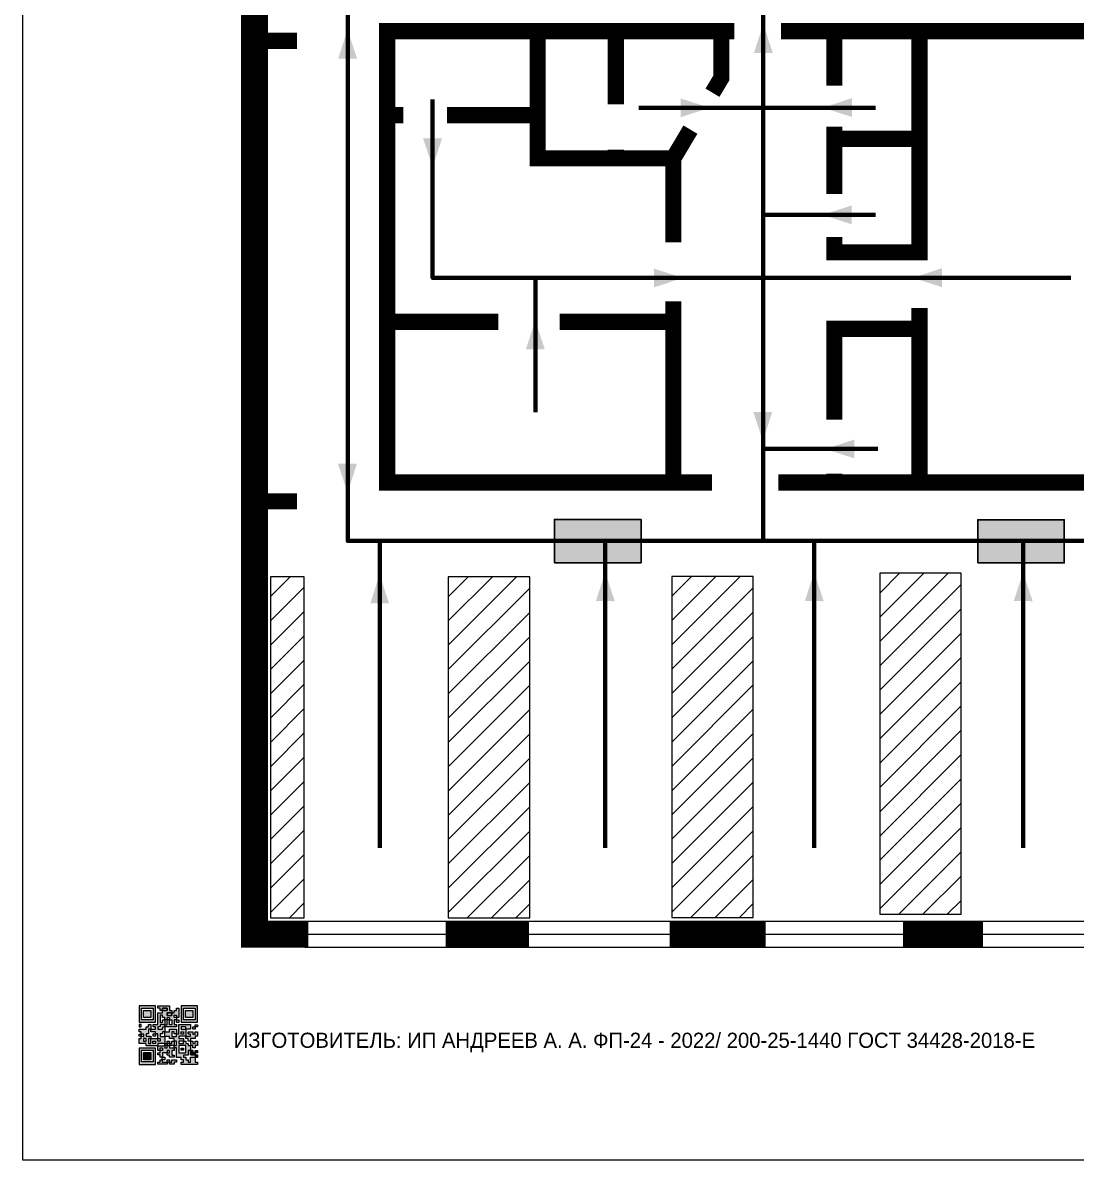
# Model space of a CAD drawing. Header units: millimetres. Extents: x 13810 to 67229, y 12374 to 21950.
# Drawn here: x 39738.7 to 39933.4, y 15339.5 to 15549.7 of the extents above; entities that cross this region are included whole.
import ezdxf

# ---------------------------------------------------------------- set-up
doc = ezdxf.new("R2010")
doc.units = ezdxf.units.MM
doc.layers.add('План_Штампы', color=7, linetype='Continuous')
doc.styles.add('обычный', font='arial.ttf')

# ---------------------------------------------------------------- blocks, each defined once
blk = doc.blocks.new('QR')
at = {"lineweight": 0}
h = blk.add_hatch(color=256, dxfattribs=at)
h.dxf.hatch_style = 1
h.paths.add_polyline_path([(9241.16, 2687.38), (9242.01, 2687.38), (9242.01, 2687.83), (9241.59, 2687.83), (9241.59, 2688.68), (9239.45, 2688.68), (9239.45, 2688.25), (9239.86, 2688.25), (9239.86, 2687.83), (9240.29, 2687.83), (9240.29, 2688.25), (9241.16, 2688.25), (9241.16, 2687.83), (9240.29, 2687.83), (9240.29, 2687.38), (9239.45, 2687.38), (9239.45, 2685.22), (9238.57, 2685.22), (9238.57, 2684.8), (9239.02, 2684.8), (9239.02, 2684.37), (9238.13, 2684.37), (9238.13, 2683.92), (9239.02, 2683.92), (9239.02, 2683.5), (9239.44, 2683.5), (9239.44, 2682.64), (9239.87, 2682.64), (9239.87, 2682.18), (9239.44, 2682.18), (9239.44, 2682.64), (9238.13, 2682.64), (9238.13, 2681.76), (9237.71, 2681.76), (9237.71, 2682.64), (9238.13, 2682.64), (9238.13, 2683.07), (9237.27, 2683.07), (9237.27, 2683.51), (9237.71, 2683.51), (9237.71, 2684.37), (9238.13, 2684.37), (9238.13, 2685.22), (9237.71, 2685.22), (9237.71, 2684.8), (9237.28, 2684.8), (9237.28, 2684.38), (9235.98, 2684.38), (9235.98, 2683.92), (9236.4, 2683.92), (9236.4, 2683.49), (9236.84, 2683.49), (9236.84, 2683.07), (9236.4, 2683.07), (9236.4, 2682.64), (9235.98, 2682.64), (9235.98, 2681.76), (9237.29, 2681.76), (9237.29, 2681.33), (9239.43, 2681.33), (9239.43, 2681.76), (9240.74, 2681.76), (9240.74, 2683.05), (9239.87, 2683.05), (9239.87, 2683.5), (9240.29, 2683.5), (9240.29, 2683.91), (9240.74, 2683.91), (9240.74, 2684.81), (9240.29, 2684.81), (9240.29, 2684.79), (9240.29, 2684.37), (9239.45, 2684.37), (9239.45, 2684.8), (9239.87, 2684.8), (9239.87, 2685.21), (9240.74, 2685.21), (9240.74, 2686.1), (9240.29, 2686.1), (9240.29, 2685.64), (9239.86, 2685.64), (9239.86, 2686.95), (9240.29, 2686.95), (9240.29, 2686.52), (9240.74, 2686.52), (9240.74, 2686.1), (9241.16, 2686.1), (9241.16, 2686.53), (9241.59, 2686.53), (9241.59, 2686.1), (9242.02, 2686.1), (9242.02, 2685.21), (9241.59, 2685.21), (9241.59, 2686.1), (9241.16, 2686.1), (9241.16, 2685.21), (9240.74, 2685.21), (9240.74, 2684.81), (9242.89, 2684.81), (9242.89, 2685.22), (9242.47, 2685.22), (9242.47, 2686.11), (9242.89, 2686.11), (9242.89, 2686.52), (9242.46, 2686.52), (9242.46, 2686.95), (9242.89, 2686.95), (9242.89, 2686.52), (9243.32, 2686.52), (9243.32, 2688.26), (9242.9, 2688.26), (9242.9, 2687.83), (9242.47, 2687.83), (9242.47, 2687.38), (9242.01, 2687.38), (9242.01, 2686.94), (9241.16, 2686.94)])
h.paths.add_polyline_path([(9239.02, 2682.18), (9239.02, 2681.76), (9238.54, 2681.76), (9238.54, 2682.18)], flags=16)
h.paths.add_polyline_path([(9237.27, 2682.65), (9237.27, 2682.19), (9236.83, 2682.19), (9236.83, 2682.65)], flags=16)
h = blk.add_hatch(color=256, dxfattribs=at)
h.dxf.hatch_style = 1
h.paths.add_polyline_path([(9238.15, 2687.83), (9236.83, 2687.83), (9236.83, 2686.52), (9238.15, 2686.52)], flags=0)
h.paths.add_polyline_path([(9239.01, 2685.65), (9239.01, 2688.68), (9235.98, 2688.68), (9235.98, 2685.65)])
h.paths.add_polyline_path([(9236.41, 2686.1), (9236.41, 2688.26), (9238.56, 2688.26), (9238.56, 2686.1)], flags=16)
h.paths.add_polyline_path([(9236.83, 2686.52), (9236.83, 2687.83), (9238.15, 2687.83), (9238.15, 2686.52)], flags=0)
h = blk.add_hatch(color=256, dxfattribs=at)
h.dxf.hatch_style = 1
h.paths.add_polyline_path([(9238.15, 2686.52), (9238.15, 2687.83), (9236.83, 2687.83), (9236.83, 2686.52)])
h.paths.add_polyline_path([(9245.91, 2686.52), (9245.91, 2687.83), (9244.59, 2687.83), (9244.59, 2686.52)], flags=0)
h.paths.add_polyline_path([(9246.77, 2685.65), (9246.77, 2688.68), (9243.74, 2688.68), (9243.74, 2685.65)])
h.paths.add_polyline_path([(9244.17, 2686.1), (9244.17, 2688.26), (9246.32, 2688.26), (9246.32, 2686.1)], flags=16)
h.paths.add_polyline_path([(9244.59, 2686.52), (9244.59, 2687.83), (9245.91, 2687.83), (9245.91, 2686.52)], flags=0)
h = blk.add_hatch(color=256, dxfattribs=at)
h.dxf.hatch_style = 1
h.paths.add_polyline_path([(9240.75, 2681.76), (9240.75, 2681.35), (9241.17, 2681.35), (9241.17, 2681.76)])
h.paths.add_polyline_path([(9241.6, 2682.18), (9241.17, 2682.18), (9241.17, 2681.76), (9241.6, 2681.76)])
h.paths.add_polyline_path([(9242.47, 2681.34), (9242.47, 2682.19), (9242.02, 2682.19), (9242.02, 2681.76), (9241.6, 2681.76), (9241.6, 2681.34)])
h.paths.add_polyline_path([(9239.87, 2678.3), (9239.44, 2678.3), (9239.44, 2677.89), (9241.17, 2677.89), (9241.17, 2678.3), (9240.28, 2678.3), (9240.28, 2678.73), (9239.87, 2678.73)])
h.paths.add_polyline_path([(9240.75, 2678.73), (9240.75, 2679.19), (9240.28, 2679.19), (9240.28, 2678.73)])
h.paths.add_polyline_path([(9241.6, 2678.73), (9241.17, 2678.73), (9241.17, 2678.3), (9241.6, 2678.3)])
h.paths.add_polyline_path([(9242.02, 2678.3), (9241.6, 2678.3), (9241.6, 2677.89), (9242.48, 2677.89), (9242.48, 2678.31), (9242.9, 2678.31), (9242.9, 2678.73), (9242.02, 2678.73)])
h.paths.add_polyline_path([(9246.36, 2684.37), (9246.36, 2684.79), (9245.93, 2684.79), (9245.93, 2684.37)])
h.paths.add_polyline_path([(9246.78, 2685.2), (9246.36, 2685.2), (9246.36, 2684.79), (9246.78, 2684.79)])
h.paths.add_polyline_path([(9245.91, 2687.83), (9244.59, 2687.83), (9244.59, 2686.52), (9245.91, 2686.52)])
h = blk.add_hatch(color=256, dxfattribs=at)
h.dxf.hatch_style = 1
h.paths.add_polyline_path([(9243.32, 2686.11), (9242.89, 2686.11), (9242.89, 2685.64), (9243.32, 2685.64)])
h.paths.add_polyline_path([(9239.02, 2683.07), (9239.02, 2683.5), (9238.56, 2683.5), (9238.56, 2683.07)])
h.paths.add_polyline_path([(9236.4, 2684.8), (9236.4, 2685.22), (9235.98, 2685.22), (9235.98, 2684.8)])
h.paths.add_polyline_path([(9236.4, 2683.07), (9236.4, 2683.49), (9235.98, 2683.49), (9235.98, 2683.07)])
h = blk.add_hatch(color=256, dxfattribs=at)
h.dxf.hatch_style = 1
h.paths.add_polyline_path([(9243.32, 2682.64), (9243.32, 2683.07), (9244.62, 2683.07), (9244.62, 2684.37), (9243.74, 2684.37), (9243.74, 2684.8), (9244.62, 2684.8), (9244.62, 2684.37), (9245.48, 2684.37), (9245.48, 2685.22), (9243.32, 2685.22), (9243.32, 2683.5), (9242.89, 2683.5), (9242.89, 2683.06), (9242.01, 2683.06), (9242.01, 2683.91), (9242.47, 2683.91), (9242.47, 2683.5), (9242.89, 2683.5), (9242.89, 2684.38), (9241.59, 2684.38), (9241.59, 2683.91), (9240.74, 2683.91), (9240.74, 2683.05), (9241.59, 2683.05), (9241.59, 2682.64), (9242.47, 2682.64), (9242.47, 2682.19), (9242.91, 2682.19), (9242.91, 2681.34), (9242.48, 2681.34), (9242.48, 2680.91), (9242.91, 2680.91), (9242.91, 2679.17), (9243.75, 2679.17), (9243.75, 2678.73), (9244.2, 2678.73), (9244.2, 2678.3), (9243.75, 2678.3), (9243.75, 2677.88), (9246.78, 2677.88), (9246.78, 2678.3), (9246.35, 2678.3), (9246.35, 2679.19), (9245.48, 2679.19), (9245.48, 2678.31), (9245.05, 2678.31), (9245.05, 2678.73), (9244.62, 2678.73), (9244.62, 2679.19), (9244.2, 2679.19), (9244.2, 2679.61), (9245.05, 2679.61), (9245.05, 2680.46), (9245.48, 2680.46), (9245.48, 2681.34), (9245.04, 2681.34), (9245.04, 2681.76), (9244.63, 2681.76), (9244.63, 2682.19), (9244.21, 2682.19), (9244.21, 2681.76), (9243.32, 2681.76), (9243.32, 2682.19), (9244.21, 2682.19), (9244.21, 2682.64)])
h.paths.add_polyline_path([(9243.75, 2683.49), (9243.75, 2683.92), (9244.21, 2683.92), (9244.21, 2683.49)], flags=16)
h.paths.add_polyline_path([(9243.32, 2681.34), (9244.63, 2681.34), (9244.63, 2680.04), (9243.32, 2680.04)], flags=16)
h.paths.add_polyline_path([(9243.76, 2680.89), (9244.18, 2680.89), (9244.18, 2680.48), (9243.76, 2680.48)], flags=0)
h = blk.add_hatch(color=256, dxfattribs=at)
h.dxf.hatch_style = 1
h.paths.add_polyline_path([(9246.36, 2683.07), (9246.78, 2683.07), (9246.78, 2683.92), (9246.36, 2683.92), (9246.36, 2683.49), (9245.92, 2683.49), (9245.92, 2683.92), (9245.06, 2683.92), (9245.06, 2683.49), (9245.48, 2683.49), (9245.48, 2683.07), (9244.62, 2683.07), (9244.62, 2682.65), (9245.05, 2682.65), (9245.05, 2682.18), (9245.48, 2682.18), (9245.48, 2682.65), (9246.36, 2682.65)])
h.paths.add_polyline_path([(9246.78, 2682.18), (9246.36, 2682.18), (9246.36, 2681.75), (9245.92, 2681.75), (9245.92, 2682.18), (9245.48, 2682.18), (9245.48, 2681.34), (9245.48, 2681.34), (9245.94, 2681.34), (9245.94, 2680.91), (9246.36, 2680.91), (9246.36, 2681.34), (9246.78, 2681.34)])
h = blk.add_hatch(color=256, dxfattribs=at)
h.dxf.hatch_style = 1
h.paths.add_polyline_path([(9235.98, 2680.9), (9235.98, 2677.86), (9239.02, 2677.86), (9239.02, 2680.9)])
h.paths.add_polyline_path([(9238.57, 2680.48), (9238.57, 2678.32), (9236.41, 2678.32), (9236.41, 2680.48)], flags=16)
h.paths.add_polyline_path([(9238.15, 2680.05), (9238.15, 2678.74), (9236.83, 2678.74), (9236.83, 2680.05)], flags=0)
h = blk.add_hatch(color=256, dxfattribs=at)
h.dxf.hatch_style = 1
h.paths.add_polyline_path([(9242.02, 2680.46), (9242.48, 2680.46), (9242.48, 2680.91), (9241.58, 2680.91), (9241.58, 2681.35), (9241.17, 2681.35), (9241.17, 2680.91), (9240.75, 2680.91), (9240.75, 2681.33), (9239.43, 2681.33), (9239.43, 2680.46), (9239.86, 2680.46), (9239.86, 2680.92), (9240.3, 2680.92), (9240.3, 2680.46), (9239.86, 2680.46), (9239.86, 2680.04), (9239.44, 2680.04), (9239.44, 2679.62), (9239.86, 2679.62), (9239.86, 2679.19), (9240.29, 2679.19), (9240.29, 2680.03), (9241.18, 2680.03), (9241.18, 2680.47), (9241.6, 2680.47), (9241.6, 2680.03), (9241.18, 2680.03), (9241.18, 2679.61), (9241.6, 2679.61), (9241.6, 2679.19), (9242.47, 2679.19), (9242.47, 2679.6), (9242.02, 2679.6)])
h = blk.add_hatch(color=256, dxfattribs=at)
h.dxf.hatch_style = 1
h.paths.add_polyline_path([(9244.18, 2680.48), (9244.18, 2680.89), (9243.76, 2680.89), (9243.76, 2680.48)])
h = blk.add_hatch(color=256, dxfattribs=at)
h.dxf.hatch_style = 1
h.paths.add_polyline_path([(9245.93, 2680.04), (9245.93, 2680.46), (9245.48, 2680.46), (9245.48, 2679.62), (9246.35, 2679.62), (9246.35, 2680.04)])
h.paths.add_polyline_path([(9246.78, 2680.04), (9246.78, 2680.46), (9246.35, 2680.46), (9246.35, 2680.04)])
h.paths.add_polyline_path([(9246.78, 2679.18), (9246.78, 2679.62), (9246.35, 2679.62), (9246.35, 2679.18)])
h = blk.add_hatch(color=256, dxfattribs=at)
h.dxf.hatch_style = 1
h.paths.add_polyline_path([(9238.15, 2680.05), (9236.83, 2680.05), (9236.83, 2678.74), (9238.15, 2678.74)])
for points in [[(9237.71, 2685.22), (9238.13, 2685.22), (9238.13, 2684.37), (9237.71, 2684.37), (9237.71, 2683.51), (9237.27, 2683.51), (9237.27, 2683.07), (9238.13, 2683.07), (9238.13, 2682.64), (9237.71, 2682.64), (9237.71, 2681.76), (9238.13, 2681.76), (9238.13, 2682.64), (9239.44, 2682.64), (9239.44, 2683.5), (9239.02, 2683.5), (9239.02, 2683.07), (9238.56, 2683.07), (9238.56, 2683.5), (9239.02, 2683.5), (9239.02, 2683.92), (9238.13, 2683.92), (9238.13, 2684.37), (9239.02, 2684.37), (9239.02, 2684.8), (9238.57, 2684.8), (9238.57, 2685.22), (9239.45, 2685.22), (9239.45, 2687.38), (9240.29, 2687.38), (9240.29, 2687.83), (9239.86, 2687.83), (9239.86, 2688.25), (9239.45, 2688.25), (9239.45, 2688.68), (9241.59, 2688.68), (9241.59, 2687.83), (9242.01, 2687.83), (9242.01, 2687.38), (9242.47, 2687.38), (9242.47, 2687.83), (9242.9, 2687.83), (9242.9, 2688.26), (9243.32, 2688.26), (9243.32, 2686.52), (9242.89, 2686.52), (9242.89, 2686.11), (9243.32, 2686.11), (9243.32, 2685.64), (9242.89, 2685.64), (9242.89, 2686.11), (9242.47, 2686.11), (9242.47, 2685.22), (9242.89, 2685.22), (9242.89, 2684.81), (9240.74, 2684.81), (9240.74, 2683.91), (9241.59, 2683.91), (9241.59, 2684.38), (9242.89, 2684.38), (9242.89, 2683.5), (9242.47, 2683.5), (9242.47, 2683.91), (9242.01, 2683.91), (9242.01, 2683.06), (9242.89, 2683.06), (9242.89, 2683.5), (9243.32, 2683.5), (9243.32, 2685.22), (9245.48, 2685.22), (9245.48, 2684.37), (9244.62, 2684.37), (9244.62, 2683.07), (9245.48, 2683.07), (9245.48, 2683.49), (9245.06, 2683.49), (9245.06, 2683.92), (9245.92, 2683.92), (9245.92, 2683.49), (9246.36, 2683.49), (9246.36, 2683.92), (9246.78, 2683.92), (9246.78, 2683.07), (9246.36, 2683.07), (9246.36, 2682.65), (9245.48, 2682.65), (9245.48, 2682.18), (9245.92, 2682.18), (9245.92, 2681.75), (9246.36, 2681.75), (9246.36, 2682.18), (9246.78, 2682.18), (9246.78, 2681.34), (9246.36, 2681.34), (9246.36, 2680.91), (9245.94, 2680.91), (9245.94, 2681.34), (9245.48, 2681.34), (9245.48, 2680.46), (9245.93, 2680.46), (9245.93, 2680.04), (9246.35, 2680.04), (9246.35, 2680.46), (9246.78, 2680.46), (9246.78, 2680.04), (9246.78, 2680.04), (9246.35, 2680.04), (9246.35, 2679.62), (9246.78, 2679.62), (9246.78, 2679.18), (9246.35, 2679.18), (9246.35, 2678.3), (9246.78, 2678.3), (9246.78, 2677.88), (9243.75, 2677.88), (9243.75, 2678.3), (9244.2, 2678.3), (9244.2, 2678.73), (9243.75, 2678.73), (9243.75, 2679.17), (9242.91, 2679.17), (9242.91, 2680.91), (9242.48, 2680.91), (9242.48, 2680.46), (9242.02, 2680.46), (9242.02, 2679.6), (9242.47, 2679.6), (9242.47, 2679.19), (9241.6, 2679.19), (9241.6, 2679.61), (9241.18, 2679.61), (9241.18, 2680.03), (9240.29, 2680.03), (9240.29, 2679.19), (9240.75, 2679.19), (9240.75, 2678.73), (9240.28, 2678.73), (9240.28, 2678.3), (9241.17, 2678.3), (9241.17, 2678.73), (9241.6, 2678.73), (9241.6, 2678.3), (9242.02, 2678.3), (9242.02, 2678.73), (9242.9, 2678.73), (9242.9, 2678.31), (9242.48, 2678.31), (9242.48, 2677.89), (9241.6, 2677.89), (9241.6, 2678.3), (9241.17, 2678.3), (9241.17, 2677.89), (9239.44, 2677.89), (9239.44, 2678.3), (9239.87, 2678.3), (9239.87, 2678.73), (9240.28, 2678.73), (9240.28, 2679.19), (9240.29, 2679.19), (9239.86, 2679.19), (9239.86, 2679.62), (9239.44, 2679.62), (9239.44, 2680.04), (9239.86, 2680.04), (9239.86, 2680.46), (9239.43, 2680.46), (9239.43, 2681.33), (9237.29, 2681.33), (9237.29, 2681.76), (9235.98, 2681.76), (9235.98, 2682.64), (9236.4, 2682.64), (9236.4, 2683.07), (9235.98, 2683.07), (9235.98, 2683.49), (9236.4, 2683.49), (9236.4, 2683.92), (9235.98, 2683.92), (9235.98, 2684.38), (9237.28, 2684.38), (9237.28, 2684.8), (9237.71, 2684.8), (9237.71, 2685.22), (9237.92, 2685.22)], [(9240.74, 2686.1), (9240.74, 2686.52), (9240.29, 2686.52), (9240.29, 2686.95), (9239.86, 2686.95), (9239.86, 2685.64), (9240.29, 2685.64), (9240.29, 2686.1), (9240.74, 2686.1), (9240.74, 2686.52)], [(9240.74, 2685.21), (9239.87, 2685.21), (9239.87, 2684.8), (9239.45, 2684.8), (9239.45, 2684.37), (9240.29, 2684.37), (9240.29, 2684.79), (9240.29, 2684.81), (9240.74, 2684.81), (9240.74, 2685.21), (9239.87, 2685.21)], [(9244.62, 2684.37), (9244.62, 2684.8), (9243.74, 2684.8), (9243.74, 2684.37), (9244.62, 2684.37)], [(9240.74, 2683.05), (9240.74, 2681.76), (9239.43, 2681.76), (9239.43, 2681.33), (9240.75, 2681.33), (9240.75, 2681.35), (9240.75, 2680.91), (9241.17, 2680.91), (9241.17, 2681.35), (9241.58, 2681.35), (9241.58, 2680.91), (9242.48, 2680.91), (9242.48, 2681.34), (9242.91, 2681.34), (9242.91, 2682.19), (9242.47, 2682.19), (9242.47, 2682.64), (9241.59, 2682.64), (9241.59, 2683.05), (9240.74, 2683.05)], [(9240.74, 2683.91), (9240.29, 2683.91), (9240.29, 2683.5), (9239.87, 2683.5), (9239.87, 2683.05), (9240.74, 2683.05), (9240.74, 2683.91)], [(9244.62, 2683.07), (9243.32, 2683.07), (9243.32, 2682.64), (9244.21, 2682.64), (9244.21, 2682.19), (9243.32, 2682.19), (9243.32, 2681.76), (9244.21, 2681.76), (9244.21, 2682.19), (9244.63, 2682.19), (9244.63, 2681.76), (9245.04, 2681.76), (9245.04, 2681.34), (9245.48, 2681.34)], [(9245.48, 2682.18), (9245.05, 2682.18), (9245.05, 2682.65), (9244.62, 2682.65), (9244.62, 2683.07)], [(9239.86, 2680.46), (9239.86, 2680.92), (9240.3, 2680.92), (9240.3, 2680.46), (9239.86, 2680.46)], [(9241.6, 2681.76), (9242.02, 2681.76), (9242.02, 2682.19), (9242.47, 2682.19), (9242.47, 2681.34), (9241.6, 2681.34), (9241.6, 2681.76)], [(9245.48, 2680.46), (9245.05, 2680.46), (9245.05, 2679.61), (9244.2, 2679.61), (9244.2, 2679.19), (9244.62, 2679.19), (9244.62, 2678.73), (9245.05, 2678.73), (9245.05, 2678.31), (9245.48, 2678.31), (9245.48, 2679.19), (9246.35, 2679.19), (9246.35, 2679.07)], [(9245.48, 2682.18), (9245.48, 2681.34)], [(9246.35, 2679.62), (9245.48, 2679.62), (9245.48, 2680.46)], [(9245.48, 2680.46), (9245.48, 2679.62), (9246.35, 2679.62), (9246.35, 2680.04), (9245.93, 2680.04), (9245.93, 2680.46), (9245.48, 2680.46), (9245.48, 2679.62)], [(9246.35, 2679.62), (9246.35, 2679.18)]]:
    blk.add_lwpolyline(points, dxfattribs=at)
for points in [[(9235.98, 2685.65), (9239.01, 2685.65), (9239.01, 2688.68), (9235.98, 2688.68)], [(9243.74, 2685.65), (9246.77, 2685.65), (9246.77, 2688.68), (9243.74, 2688.68)], [(9236.41, 2688.26), (9238.56, 2688.26), (9238.56, 2686.1), (9236.41, 2686.1)], [(9236.83, 2687.83), (9238.15, 2687.83), (9238.15, 2686.52), (9236.83, 2686.52)], [(9240.29, 2687.83), (9241.16, 2687.83), (9241.16, 2688.25), (9240.29, 2688.25)], [(9240.29, 2688.25), (9241.16, 2688.25), (9241.16, 2687.83), (9240.29, 2687.83)], [(9242.01, 2687.38), (9241.16, 2687.38), (9241.16, 2686.94), (9242.01, 2686.94)], [(9241.16, 2687.38), (9242.01, 2687.38), (9242.01, 2686.94), (9241.16, 2686.94)], [(9241.16, 2686.53), (9241.59, 2686.53), (9241.59, 2686.1), (9241.16, 2686.1)], [(9242.89, 2686.52), (9242.46, 2686.52), (9242.46, 2686.95), (9242.89, 2686.95)], [(9244.17, 2688.26), (9246.32, 2688.26), (9246.32, 2686.1), (9244.17, 2686.1)], [(9244.59, 2687.83), (9245.91, 2687.83), (9245.91, 2686.52), (9244.59, 2686.52)], [(9235.98, 2684.8), (9236.4, 2684.8), (9236.4, 2685.22), (9235.98, 2685.22)], [(9241.16, 2686.1), (9240.74, 2686.1), (9240.74, 2685.21), (9241.16, 2685.21)], [(9241.59, 2686.1), (9242.02, 2686.1), (9242.02, 2685.21), (9241.59, 2685.21)], [(9245.93, 2684.79), (9246.36, 2684.79), (9246.36, 2684.37), (9245.93, 2684.37)], [(9246.36, 2685.2), (9246.78, 2685.2), (9246.78, 2684.79), (9246.36, 2684.79)], [(9236.4, 2683.07), (9236.84, 2683.07), (9236.84, 2683.49), (9236.4, 2683.49)], [(9236.83, 2682.19), (9237.27, 2682.19), (9237.27, 2682.65), (9236.83, 2682.65)], [(9239.44, 2682.64), (9239.87, 2682.64), (9239.87, 2682.18), (9239.44, 2682.18)], [(9243.75, 2683.92), (9244.21, 2683.92), (9244.21, 2683.49), (9243.75, 2683.49)], [(9235.98, 2677.86), (9239.02, 2677.86), (9239.02, 2680.9), (9235.98, 2680.9)], [(9236.41, 2680.48), (9238.57, 2680.48), (9238.57, 2678.32), (9236.41, 2678.32)], [(9238.54, 2682.18), (9239.02, 2682.18), (9239.02, 2681.76), (9238.54, 2681.76)], [(9240.75, 2681.76), (9241.17, 2681.76), (9241.17, 2681.35), (9240.75, 2681.35)], [(9241.17, 2682.18), (9241.6, 2682.18), (9241.6, 2681.76), (9241.17, 2681.76)], [(9241.18, 2680.03), (9241.6, 2680.03), (9241.6, 2680.47), (9241.18, 2680.47)], [(9243.32, 2680.04), (9244.63, 2680.04), (9244.63, 2681.34), (9243.32, 2681.34)], [(9243.76, 2680.89), (9244.18, 2680.89), (9244.18, 2680.48), (9243.76, 2680.48)], [(9236.83, 2680.05), (9238.15, 2680.05), (9238.15, 2678.74), (9236.83, 2678.74)]]:
    blk.add_lwpolyline(points, close=True, dxfattribs=at)
blk = doc.blocks.new('A$C32E8229D')
at = {"true_color": 0xffffff}
blk.add_hatch(color=7, dxfattribs=at).paths.add_polyline_path([(0, 0), (0, -8), (16, -8), (16, 0)])
h = blk.add_hatch(color=126)
h.paths.add_polyline_path([(0.2, -0.2), (15.8, -0.2), (15.8, -7.8), (0.2, -7.8)])
h.paths.add_polyline_path([(13.49, -2.05), (12.08, -2.05), (11.37, -2.63, 0.162397), (11.29, -2.84), (11.29, -3.63), (10.35, -3.63), (10.35, -4.05), (11.68, -4.05), (11.68, -3.48), (12.26, -4.28), (11.29, -5.1), (11.29, -6.78), (11.85, -6.78), (11.85, -5.44), (12.8, -4.64), (12.8, -5.94), (14.46, -5.94), (14.46, -5.39), (13.45, -5.39), (13.45, -3.97), (12.46, -2.59), (13.15, -2.59), (13.69, -3.34), (14.18, -3)], flags=16)
h.paths.add_polyline_path([(10.74, -1.82, 1), (11.8, -1.82, 1)], flags=16)
h.paths.add_polyline_path([(9.39, -3.59), (5.99, -3.59), (6.56, -3.03), (5.91, -3.03), (5.1, -3.83), (5.91, -4.64), (6.56, -4.64), (5.99, -4.09), (9.39, -4.09)], flags=16)
h.paths.add_polyline_path([(4.29, -1.08), (1.72, -1.08), (1.72, -6.6), (4.29, -6.6)], flags=16)
at = {"color": 126}
blk.add_lwpolyline([(16, -8), (0, -8), (0, 0), (16, 0)], close=True, dxfattribs=at)

msp = doc.modelspace()

# ---------------------------------------------------------------- hatches: boundary and pattern name
at = {"lineweight": 0}
h = msp.add_hatch(dxfattribs=at)
h.set_pattern_fill('ANSI31', color=256)
h.set_pattern_definition([(45, (27756.6538, 4277.885), (-2.245064, 2.245064), [])])
h.paths.add_polyline_path([(39790.73, 15384.26), (39790.73, 15447.27), (39784.49, 15447.27), (39784.49, 15384.26)])
h = msp.add_hatch(dxfattribs=at)
h.set_pattern_fill('ANSI31', color=256)
h.set_pattern_definition([(45, (27789.4925, 4277.8673), (-2.245064, 2.245064), [])])
h.paths.add_polyline_path([(39832.38, 15447.26), (39817.33, 15447.26), (39817.33, 15384.24), (39832.38, 15384.24)])
h = msp.add_hatch(dxfattribs=at)
h.set_pattern_fill('ANSI31', color=256)
h.set_pattern_definition([(45, (27830.795, 4277.936), (-2.245064, 2.245064), [])])
h.paths.add_polyline_path([(39873.68, 15447.32), (39858.63, 15447.32), (39858.63, 15384.31), (39873.68, 15384.31)])
h = msp.add_hatch(dxfattribs=at)
h.set_pattern_fill('ANSI31', color=256)
h.set_pattern_definition([(45, (27869.2213, 4278.541), (-2.245064, 2.245064), [])])
h.paths.add_polyline_path([(39912.11, 15447.93), (39897.06, 15447.93), (39897.06, 15384.91), (39912.11, 15384.91)])

# ---------------------------------------------------------------- linework, layer by layer
at = {"color": 126, "lineweight": 0, "true_color": 0x008754}
msp.add_lwpolyline([(39738.71, 15734.45), (40338.71, 15734.45), (40338.71, 15339.45), (39738.71, 15339.45)], close=True, dxfattribs=at)
msp.add_lwpolyline([(39738.71, 15734.45), (40338.71, 15734.45), (40338.71, 15339.45), (39738.71, 15339.45)], close=True, dxfattribs=at)
msp.add_lwpolyline([(39738.71, 15734.45), (40338.71, 15734.45), (40338.71, 15339.45), (39738.71, 15339.45)], close=True, dxfattribs=at)
msp.add_lwpolyline([(39738.71, 15734.45), (40338.71, 15734.45), (40338.71, 15339.45), (39738.71, 15339.45)], close=True, dxfattribs=at)
at = {"lineweight": 100, "const_width": 5}
for points in [[(39791.45, 15381.25), (39781.52, 15381.25), (39781.52, 15635.91), (39792.97, 15635.91)], [(39832.23, 15381.25), (39816.86, 15381.25)], [(39875.97, 15381.25), (39858.23, 15381.25)], [(39916.16, 15381.25), (39901.38, 15381.25)]]:
    msp.add_lwpolyline(points, dxfattribs=at)
at = {"color": 126, "lineweight": 100, "true_color": 0x008754}
for points in [[(39804.07, 15613.37), (39804.07, 15559.61), (40083.46, 15559.61), (40083.46, 15476.72), (40049.62, 15476.72), (40049.62, 15453.92), (39804.68, 15453.92), (39804.68, 15397.18)], [(39804.68, 15453.92), (39798.76, 15453.92), (39798.76, 15559.61), (39804.07, 15559.61)], [(39875.49, 15453.92), (39875.49, 15559.61)], [(39814.45, 15535.46), (39814.45, 15502.5), (39932.34, 15502.5)], [(39852.53, 15533.95), (39896.28, 15533.95)], [(39875.49, 15514.16), (39896.28, 15514.16)], [(39833.46, 15502.5), (39833.46, 15477.71)], [(39875.49, 15470.9), (39896.69, 15470.9)], [(39846.34, 15453.92), (39846.34, 15397.18)], [(39884.95, 15453.92), (39884.95, 15397.18)], [(39923.55, 15453.92), (39923.55, 15397.18)]]:
    msp.add_lwpolyline(points, dxfattribs=at)
at = {"lineweight": 0, "const_width": 3}
for points in [[(39870.21, 15548.1), (39806.05, 15548.1), (39806.05, 15464.69), (39866.09, 15464.69)], [(39858.91, 15524.6), (39833.85, 15524.6), (39833.85, 15548.1)], [(39848.28, 15548.1), (39848.28, 15534.57)], [(39867.78, 15548.1), (39867.78, 15539.46), (39866.15, 15536.73)], [(39966.08, 15464.69), (39973.32, 15464.69), (39973.32, 15548.1), (39878.84, 15548.1)], [(39888.66, 15548.1), (39888.66, 15538.05)], [(39888.66, 15510.1), (39888.66, 15507.24), (39904.39, 15507.24), (39904.39, 15548.1)], [(39780.82, 15546.32), (39789.4, 15546.32)], [(39806.05, 15532.58), (39809.01, 15532.58)], [(39833.85, 15532.58), (39817.1, 15532.58)], [(39862.08, 15529.91), (39858.91, 15524.6), (39858.91, 15509.06)], [(39888.66, 15530.46), (39888.66, 15518.01)], [(39888.66, 15528.2), (39904.39, 15528.2)], [(39848.28, 15524.6), (39848.28, 15526.19)], [(39858.91, 15498.16), (39858.91, 15464.69)], [(39904.39, 15464.69), (39904.39, 15496.96)], [(39806.05, 15494.38), (39826.58, 15494.38)], [(39858.91, 15494.38), (39837.92, 15494.38)], [(39904.39, 15493.09), (39888.66, 15493.09), (39888.66, 15476.32)], [(39888.66, 15466.36), (39888.66, 15464.69)], [(39878.32, 15464.69), (39954.85, 15464.69)], [(39789.4, 15461.23), (39782.73, 15461.23)]]:
    msp.add_lwpolyline(points, dxfattribs=at)
at = {"lineweight": 0}
for points in [[(39784.49, 15384.26), (39790.73, 15384.26), (39790.73, 15447.27), (39784.49, 15447.27)], [(39817.33, 15384.24), (39832.38, 15384.24), (39832.38, 15447.26), (39817.33, 15447.26)], [(39858.63, 15384.31), (39873.68, 15384.31), (39873.68, 15447.32), (39858.63, 15447.32)], [(39897.06, 15384.91), (39912.11, 15384.91), (39912.11, 15447.93), (39897.06, 15447.93)]]:
    msp.add_lwpolyline(points, close=True, dxfattribs=at)
for points in [[(39791.31, 15383.63), (40069.76, 15383.63)], [(39791.45, 15381.25), (40069.9, 15381.25)], [(39790.82, 15378.8), (40069.28, 15378.8)]]:
    msp.add_lwpolyline(points, dxfattribs=at)
at = {"layer": 'План_Штампы', "color": 126, "true_color": 0x008754}
for points in [[(39877.3, 15544.08), (39873.82, 15544.08), (39875.54, 15549.42)], [(39800.48, 15543.03), (39797.01, 15543.04), (39798.72, 15548.38)], [(39860.25, 15532.19), (39860.26, 15535.67), (39865.6, 15533.95)], [(39891.91, 15535.73), (39891.9, 15532.25), (39886.56, 15533.97)], [(39812.68, 15528.29), (39816.16, 15528.28), (39814.45, 15522.94)], [(39891.86, 15515.91), (39891.85, 15512.43), (39886.51, 15514.15)], [(39855.34, 15500.75), (39855.35, 15504.22), (39860.69, 15502.51)], [(39908.53, 15504.29), (39908.53, 15500.81), (39903.19, 15502.53)], [(39835.16, 15489.32), (39831.68, 15489.32), (39833.4, 15494.66)], [(39873.71, 15477.72), (39877.19, 15477.72), (39875.47, 15472.38)], [(39892.37, 15472.64), (39892.37, 15469.16), (39887.03, 15470.88)], [(39796.96, 15468.17), (39800.44, 15468.16), (39798.73, 15462.82)], [(39806.4, 15442.35), (39802.92, 15442.35), (39804.64, 15447.69)], [(39848.09, 15442.77), (39844.61, 15442.78), (39846.33, 15448.12)], [(39886.7, 15442.77), (39883.22, 15442.78), (39884.94, 15448.12)], [(39925.3, 15442.77), (39921.82, 15442.78), (39923.54, 15448.12)]]:
    msp.add_solid(points, dxfattribs=at)

# ---------------------------------------------------------------- block references
at = {"color": 22, "lineweight": 100, "true_color": 0xbb1e10}
msp.add_blockref('QR', (30524.22, 12679.29), dxfattribs=at)
at = {"layer": 'План_Штампы', "color": 126, "true_color": 0x008754, "xscale": -1}
for p in [(39852.96, 15457.87), (39931.16, 15457.83)]:
    msp.add_blockref('A$C32E8229D', p, dxfattribs=at)

# ---------------------------------------------------------------- texts
at = {"lineweight": 0, "insert": (39851.72, 15361.22), "char_height": 2.8, "width": 191.3484, "attachment_point": 5, "style": 'обычный'}
msp.add_mtext('\\pi-8.4,l8.4,t8.4;{\\fProxima Nova Rg|b0|i0|c204|p2;ИЗГОТОВИТЕЛЬ: ИП АНДРЕЕВ А. А.\\fProxima Nova Rg|b0|i0|c0|p2; \\fProxima Nova Rg|b0|i0|c204|p2;ФП-24 - 2022/ 200-25-1440 ГОСТ 34428-2018-Е\\H1.2266x; }', dxfattribs=at)

doc.saveas('drawing.dxf')
